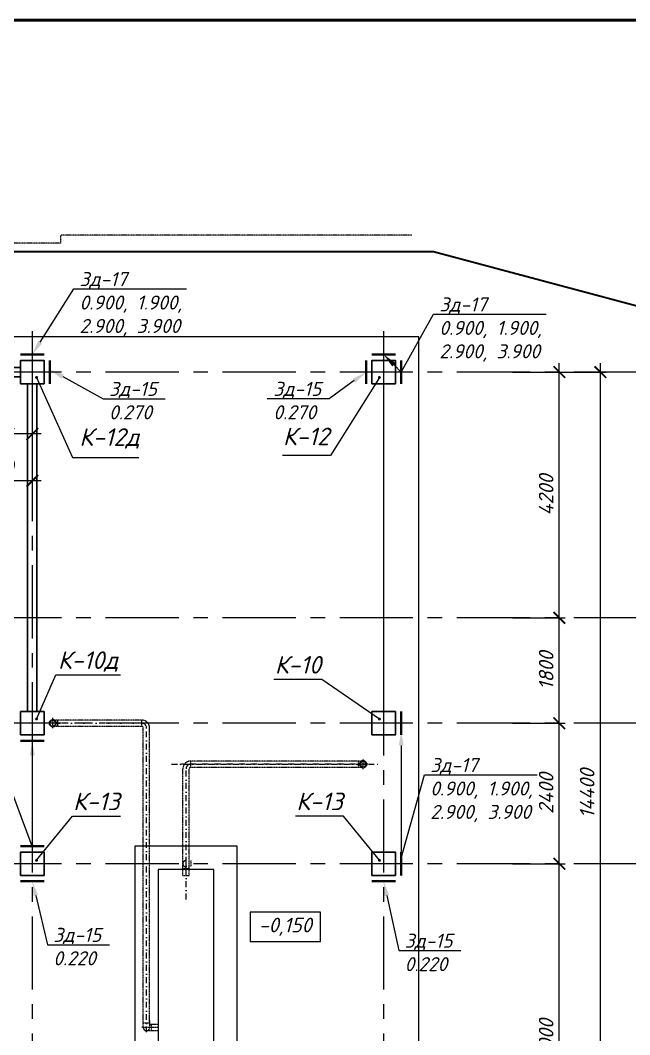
# Model space of a CAD drawing. Header units: millimetres. Extents: x -41985 to 836963, y -232665 to -4590.
# Drawn here: x 61445 to 71852, y -21921 to -4590 of the extents above; entities that cross this region are included whole.
import ezdxf
from ezdxf import colors
from ezdxf.entities.mleader import LeaderData, LeaderLine
from ezdxf.enums import TextEntityAlignment as Align
from ezdxf.math import Vec2, Vec3

# ---------------------------------------------------------------- set-up
doc = ezdxf.new("R2010")
doc.units = ezdxf.units.MM
doc.header["$PDMODE"] = 35
for name, pattern in [('CENTERX2', [4, 2.5, -0.5, 0.5, -0.5]), ('DASHDOT', [1.05, 0.5, -0.25, 0.05, -0.25]), ('HIDDEN2', [4.7625, 3.175, -1.5875])]:
    doc.linetypes.add(name, pattern=pattern)
doc.layers.get('Defpoints').update_dxf_attribs({"color": 1, "lineweight": 0})
for name, color, linetype, lineweight in [('#Закл выноски и размеры', 7, 'Continuous', 13), ('#Закладные', 10, 'Continuous', 40), ('k_ Арм. Каркасы', 1, 'Continuous', 35), ('k_ Выноски', 7, 'Continuous', 13), ('k_ Осевая', 8, 'CENTERX2', 9), ('k_ Осевые размеры', 251, 'Continuous', 5), ('k_ Отметки', 251, 'Continuous', 13), ('k_ Позиции', 1, 'Continuous', 13), ('Колонна', 84, 'Continuous', 30), ('Линия пунктир', 190, 'HIDDEN2', 9), ('Линия Тонкая', 86, 'Continuous', 9), ('ОВ', 1, 'Continuous', 50)]:
    doc.layers.add(name, color=color, linetype=linetype, lineweight=lineweight)
doc.styles.get("Standard").update_dxf_attribs({"font": 'isocpeur.ttf'})
doc.styles.add('STEP PR', font='isocpeui.ttf')
doc.dimstyles.get("Standard").update_dxf_attribs({"dimtxt": 0.18, "dimasz": 0.18, "dimexe": 0.18, "dimexo": 0.0625, "dimgap": 0.09, "dimtad": 0, "dimtih": 1, "dimtoh": 1, "dimdec": 4, "dimzin": 0, "dimdsep": 46, "dimtxsty": 'Standard', "dimcen": 0.09, "dimadec": 0, "dimazin": 0, "dimtfac": 1, "dimtdec": 4, "dimtofl": 0, "dimtmove": 0, "dimatfit": 3, "dimfxl": 1, "dimtolj": 1, "dimtzin": 0, "dimarcsym": 0})
doc.dimstyles.new('STEP PR', dxfattribs={"dimscale": 100, "dimtxt": 2.5, "dimasz": 2, "dimexe": 1, "dimexo": 2, "dimgap": 1, "dimtad": 1, "dimdec": 4, "dimlfac": -1, "dimtxsty": 'STEP PR', "dimblk": 'ARCHTICK', "dimcen": 2, "dimdle": 1.5, "dimclrt": 1, "dimadec": 0, "dimazin": 0, "dimtfac": 1, "dimtdec": 4, "dimtmove": 1, "dimatfit": 3, "dimldrblk": 'DOTSMALL', "dimfxl": 1, "dimtolj": 1, "dimtzin": 0, "dimarcsym": 0})

# ---------------------------------------------------------------- blocks, each defined once
blk = doc.blocks.new('_ArchTick')
at = {"color": 0, "linetype": 'ByBlock', "const_width": 0.15}
blk.add_lwpolyline([(-0.5, -0.5), (0.5, 0.5)], dxfattribs=at)
blk = doc.blocks.new('*D2259')
at = {"layer": 'Defpoints', "color": 0, "transparency": 16777216}
for p in [(69650, 6000), (70650, 6000), (69650, 0)]:
    blk.add_point(p, dxfattribs=at)
at = {"layer": 'k_ Осевые размеры', "color": 0, "lineweight": -2, "transparency": 16777216}
for p, q in [((70650, -150), (70650, 6150)), ((69850, 6000), (70750, 6000)), ((69850, 0), (70750, 0))]:
    blk.add_line(p, q, dxfattribs=at)
at = {"layer": 'k_ Осевые размеры', "color": 0, "lineweight": -2, "transparency": 16777216, "xscale": 200, "yscale": 200, "zscale": 200}
for p, rotation in [((70650, 6000), 90), ((70650, 0), 270)]:
    blk.add_blockref('_ArchTick', p, dxfattribs=dict(at, rotation=rotation))
at = {"layer": 'k_ Осевые размеры', "color": 1, "transparency": 16777216, "insert": (70425, 3000), "char_height": 250, "attachment_point": 5, "rotation": 90, "style": 'STEP PR'}
blk.add_mtext('\\A1;6000', dxfattribs=at)
blk = doc.blocks.new('_DotSmall')
at = {"color": 0, "linetype": 'ByBlock', "const_width": 0.5}
blk.add_lwpolyline([(-0.0625, 0, 1), (0.0625, 0, 1)], format="xyb", close=True, dxfattribs=at)
blk = doc.blocks.new('*D2260')
at = {"layer": 'Defpoints', "color": 0, "transparency": 16777216}
for p in [(69650, 10200), (70650, 10200), (69650, 8400)]:
    blk.add_point(p, dxfattribs=at)
at = {"layer": 'k_ Осевые размеры', "color": 0, "lineweight": -2, "transparency": 16777216}
for p, q in [((70650, 8250), (70650, 10350)), ((69850, 10200), (70750, 10200)), ((69850, 8400), (70750, 8400))]:
    blk.add_line(p, q, dxfattribs=at)
at = {"layer": 'k_ Осевые размеры', "color": 0, "lineweight": -2, "transparency": 16777216, "xscale": 200, "yscale": 200, "zscale": 200}
for p, rotation in [((70650, 10200), 90), ((70650, 8400), 270)]:
    blk.add_blockref('_ArchTick', p, dxfattribs=dict(at, rotation=rotation))
at = {"layer": 'k_ Осевые размеры', "color": 1, "transparency": 16777216, "insert": (70425, 9300), "char_height": 250, "attachment_point": 5, "rotation": 90, "style": 'STEP PR'}
blk.add_mtext('\\A1;1800', dxfattribs=at)
blk = doc.blocks.new('*D2261')
at = {"layer": 'Defpoints', "color": 0, "transparency": 16777216}
for p in [(69650, 14400), (70650, 14400), (69650, 10200)]:
    blk.add_point(p, dxfattribs=at)
at = {"layer": 'k_ Осевые размеры', "color": 0, "lineweight": -2, "transparency": 16777216}
for p, q in [((69850, 14400), (70750, 14400)), ((70650, 10050), (70650, 14550)), ((69850, 10200), (70750, 10200))]:
    blk.add_line(p, q, dxfattribs=at)
at = {"layer": 'k_ Осевые размеры', "color": 0, "lineweight": -2, "transparency": 16777216, "xscale": 200, "yscale": 200, "zscale": 200}
for p, rotation in [((70650, 14400), 90), ((70650, 10200), 270)]:
    blk.add_blockref('_ArchTick', p, dxfattribs=dict(at, rotation=rotation))
at = {"layer": 'k_ Осевые размеры', "color": 1, "transparency": 16777216, "insert": (70425, 12300), "char_height": 250, "attachment_point": 5, "rotation": 90, "style": 'STEP PR'}
blk.add_mtext('\\A1;4200', dxfattribs=at)
blk = doc.blocks.new('*D2262')
at = {"layer": 'Defpoints', "color": 0, "transparency": 16777216}
for p in [(69650, 14400), (69650, 0), (71350, 0)]:
    blk.add_point(p, dxfattribs=at)
at = {"layer": 'k_ Осевые размеры', "color": 0, "lineweight": -2, "transparency": 16777216}
for p, q in [((69850, 14400), (71450, 14400)), ((71350, 14550), (71350, -150)), ((69850, 0), (71450, 0))]:
    blk.add_line(p, q, dxfattribs=at)
at = {"layer": 'k_ Осевые размеры', "color": 0, "lineweight": -2, "transparency": 16777216, "xscale": 200, "yscale": 200, "zscale": 200}
for p, rotation in [((71350, 14400), 90), ((71350, 0), 270)]:
    blk.add_blockref('_ArchTick', p, dxfattribs=dict(at, rotation=rotation))
at = {"layer": 'k_ Осевые размеры', "color": 1, "transparency": 16777216, "insert": (71125, 7200), "char_height": 250, "attachment_point": 5, "rotation": 90, "style": 'STEP PR'}
blk.add_mtext('\\A1;14400', dxfattribs=at)
blk = doc.blocks.new('*D2263')
at = {"layer": 'Defpoints', "color": 0, "transparency": 16777216}
for p in [(69650, 8400), (70650, 8400), (69650, 6000)]:
    blk.add_point(p, dxfattribs=at)
at = {"layer": 'k_ Осевые размеры', "color": 0, "lineweight": -2, "transparency": 16777216}
for p, q in [((70650, 5850), (70650, 8550)), ((69850, 8400), (70750, 8400)), ((69850, 6000), (70750, 6000))]:
    blk.add_line(p, q, dxfattribs=at)
at = {"layer": 'k_ Осевые размеры', "color": 0, "lineweight": -2, "transparency": 16777216, "xscale": 200, "yscale": 200, "zscale": 200}
for p, rotation in [((70650, 8400), 90), ((70650, 6000), 270)]:
    blk.add_blockref('_ArchTick', p, dxfattribs=dict(at, rotation=rotation))
at = {"layer": 'k_ Осевые размеры', "color": 1, "transparency": 16777216, "insert": (70425, 7200), "char_height": 250, "attachment_point": 5, "rotation": 90, "style": 'STEP PR'}
blk.add_mtext('\\A1;2400', dxfattribs=at)
blk = doc.blocks.new('*U2186')
blk.add_lwpolyline([(-200, -200), (200, -200), (200, 200), (-200, 200)], close=True)
blk = doc.blocks.new('*U2367')
for points in [[(58350, 14320), (61450, 14320), (61450, 14480), (58350, 14480)], [(61570, 14200), (61730, 14200), (61730, 8600), (61570, 8600)]]:
    blk.add_lwpolyline(points, close=True)
for p in [(61650, 14400), (67650, 14400), (61650, 8400), (67650, 8400), (61650, 6000), (67650, 6000)]:
    blk.add_blockref('*U2186', p)
blk = doc.blocks.new('A$C7A997D52')
at = {"layer": 'Линия пунктир'}
for p, q in [((350, 2318), (350, 2490)), ((1870, 2454), (350, 2454)), ((430, 2454), (430, 2346)), ((1870, 2346), (1870, 2454)), ((1870, 2346), (350, 2346)), ((1896, -2800), (1896, 2321)), ((2004, -2739), (2004, 2321)), ((5650, 1754), (2705, 1754)), ((2705, 1646), (2705, 1754)), ((5570, 1646), (5570, 1754)), ((5650, 1618), (5650, 1790)), ((2571, -200), (2571, 1621)), ((2679, -200), (2679, 1621)), ((5650, 1646), (2705, 1646)), ((2571, -200), (2571, 0)), ((2625, -82), (2625, 90)), ((2625, -200), (2625, 76)), ((2705, 54), (2705, -54)), ((2571, -79), (2679, -79)), ((2679, -200), (2679, -54)), ((2571, -200), (2679, -200)), ((1896, -2720), (2004, -2720)), ((2004, -2680), (2004, -2746)), ((2090, -2746), (2004, -2746)), ((2004, -2746), (2004, -2800)), ((2150, -2746), (2030, -2746)), ((2030, -2746), (2030, -2854)), ((2150, -2800), (1873, -2800)), ((2057, -2854), (1950, -2854)), ((2150, -2854), (2030, -2854))]:
    blk.add_line(p, q, dxfattribs=at)
at = {"layer": 'Линия пунктир', "lineweight": 40}
for centre in [(350, 2400), (5650, 1700)]:
    blk.add_circle(centre, 54, dxfattribs=at)
at = {"layer": 'Линия пунктир'}
for centre, radius, start, end in [((1870, 2320), 134, 0, 90), ((1870, 2320), 80, 0, 90), ((1870, 2320), 26, 0, 90), ((2705, 1620), 134, 90, 180), ((2705, 1620), 80, 90, 180), ((2705, 1620), 26, 90, 180), ((2625, 0), 54, 90, 270), ((1950, -2800), 54, 180, 0)]:
    blk.add_arc(centre, radius, start, end, dxfattribs=at)
at = {"layer": 'ОВ', "color": 7, "linetype": 'DASHDOT', "lineweight": 0, "ltscale": 200}
for p, q in [((1870, 2400), (274, 2400)), ((1950, -2879), (1950, 2321)), ((5732, 1700), (2549, 1700)), ((2625, -610), (2625, 1621))]:
    blk.add_line(p, q, dxfattribs=at)
blk.add_lwpolyline([(2379, 1700), (5949, 1700)], dxfattribs=at)
blk = doc.blocks.new('*D2175')
at = {"layer": '#Закл выноски и размеры', "color": 0, "lineweight": -2, "transparency": 16777216}
for p, q in [((61650, -10800), (61650, -11758)), ((61240, -10980), (61240, -11758)), ((61800, -11658), (61090, -11658))]:
    blk.add_line(p, q, dxfattribs=at)
at = {"layer": 'Defpoints', "color": 0, "transparency": 16777216}
for p in [(61650, -10600), (61240, -10780), (61240, -11658)]:
    blk.add_point(p, dxfattribs=at)
at = {"layer": '#Закл выноски и размеры', "color": 0, "lineweight": -2, "transparency": 16777216, "xscale": 200, "yscale": 200, "zscale": 200, "rotation": 180}
blk.add_blockref('_ArchTick', (61240, -11658), dxfattribs=at)
at = {"layer": '#Закл выноски и размеры', "color": 0, "lineweight": -2, "transparency": 16777216, "xscale": 200, "yscale": 200, "zscale": 200}
blk.add_blockref('_ArchTick', (61650, -11658), dxfattribs=at)
at = {"layer": '#Закл выноски и размеры', "color": 1, "transparency": 16777216, "insert": (60869, -11444), "char_height": 250, "attachment_point": 5, "style": 'STEP PR'}
blk.add_mtext('\\A1;410', dxfattribs=at)
blk = doc.blocks.new('*D2176')
at = {"layer": '#Закл выноски и размеры', "color": 0, "lineweight": -2, "transparency": 16777216}
for p, q in [((60360, -10800), (60360, -12558)), ((61650, -10800), (61650, -12558)), ((61800, -12458), (60210, -12458))]:
    blk.add_line(p, q, dxfattribs=at)
at = {"layer": 'Defpoints', "color": 0, "transparency": 16777216}
for p in [(60360, -10600), (61650, -10600), (60360, -12458)]:
    blk.add_point(p, dxfattribs=at)
at = {"layer": '#Закл выноски и размеры', "color": 0, "lineweight": -2, "transparency": 16777216, "xscale": 200, "yscale": 200, "zscale": 200, "rotation": 180}
blk.add_blockref('_ArchTick', (60360, -12458), dxfattribs=at)
at = {"layer": '#Закл выноски и размеры', "color": 0, "lineweight": -2, "transparency": 16777216, "xscale": 200, "yscale": 200, "zscale": 200}
blk.add_blockref('_ArchTick', (61650, -12458), dxfattribs=at)
at = {"layer": '#Закл выноски и размеры', "color": 1, "transparency": 16777216, "insert": (61005, -12233), "char_height": 250, "attachment_point": 5, "style": 'STEP PR'}
blk.add_mtext('\\A1;1290', dxfattribs=at)
blk = doc.blocks.new('REINFORCED_CONCRETE')
blk = doc.blocks.new('*U2241')
at = {"layer": 'k_ Осевая', "ltscale": 500}
for points in [[(61650, 15100), (61650, -3900)], [(67650, 15100), (67650, -3900)], [(72150, 14400), (23500, 14400)], [(72150, 10200), (39900, 10200)], [(72150, 8400), (33900, 8400)], [(72150, 6000), (-4500, 6000)]]:
    blk.add_lwpolyline(points, dxfattribs=at)
at = {"layer": 'k_ Осевые размеры'}
for base, p1, p2, picture, middle in [((70650, 14400), (69650, 10200), (69650, 14400), '*D2261', (70425, 12300)), ((71350, 0), (69650, 14400), (69650, 0), '*D2262', (71125, 7200)), ((70650, 10200), (69650, 8400), (69650, 10200), '*D2260', (70425, 9300)), ((70650, 8400), (69650, 6000), (69650, 8400), '*D2263', (70425, 7200)), ((70650, 6000), (69650, 0), (69650, 6000), '*D2259', (70425, 3000))]:
    dim = blk.add_linear_dim(base=base, p1=p1, p2=p2, angle=90, dimstyle='STEP PR', dxfattribs=at)
    dim.commit()
    dim.dimension.update_dxf_attribs({"geometry": picture, "text_midpoint": middle})

msp = doc.modelspace()

# ---------------------------------------------------------------- linework, layer by layer
at = {"layer": '#Закл выноски и размеры', "color": 3, "lineweight": 53}
msp.add_lwpolyline([(-13310.32841, -4589.58305), (113120.39807, -4589.58305), (113120.39807, -95368.08044), (-13310.32841, -95368.08044)], close=True, dxfattribs=at)
at = {"layer": '#Закл выноски и размеры'}
msp.add_lwpolyline([(67650, -10800), (67650, -16400)], dxfattribs=at)
at = {"layer": '#Закладные'}
for points in [[(61450, -10300), (61850, -10300)], [(67450, -10300), (67850, -10300)], [(67950, -10400), (67950, -10800)], [(67950, -16400), (67950, -16800)], [(61450, -16900), (61850, -16900)], [(61450, -18700), (61850, -18700)], [(67950, -18800), (67950, -19200)]]:
    msp.add_lwpolyline(points, dxfattribs=at)
at = {"layer": '#Закладные', "color": 5}
for points in [[(61950, -10400), (61950, -10800)], [(67350, -10400), (67350, -10800)], [(61450, -19300), (61850, -19300)], [(67450, -19300), (67850, -19300)]]:
    msp.add_lwpolyline(points, dxfattribs=at)
at = {"layer": 'k_ Арм. Каркасы'}
msp.add_lwpolyline([(-14920, -17207.72487), (-14920, -12970), (-3100, -11300), (14900, -11000), (22500, -8540), (68500, -8540), (74340, -10100)], dxfattribs=at)
at = {"layer": 'k_ Отметки'}
msp.add_lwpolyline([(65370.29434, -20326.73044), (66570.29434, -20326.73044), (66570.29434, -19826.73044), (65370.29434, -19826.73044)], close=True, dxfattribs=at)
at = {"layer": 'Линия пунктир'}
msp.add_lwpolyline([(68130, -8260), (62130, -8260), (62130, -8400), (54130, -8400), (54130, -8600), (36130, -8600), (36130, -8680), (22690, -8680), (15040, -11130), (-740, -11380)], dxfattribs=at)
at = {"layer": 'Линия Тонкая'}
for points in [[(61050, -19800), (61050, -25600), (68250, -25600), (68250, -10000), (30390, -10000), (30390, -19800)], [(63400, -23500), (65150, -23500), (65150, -18700), (63400, -18700)], [(63800, -23100), (64750, -23100), (64750, -19100), (63800, -19100)]]:
    msp.add_lwpolyline(points, close=True, dxfattribs=at)

# ---------------------------------------------------------------- block references
at = {"layer": '#Закл выноски и размеры'}
msp.add_blockref('*U2241', (0, -25000), dxfattribs=at)
at = {"layer": 'k_ Осевая'}
msp.add_blockref('A$C7A997D52', (61650, -19000), dxfattribs=at)
at = {"layer": 'k_ Позиции'}
ref = msp.add_blockref('REINFORCED_CONCRETE', (62966.43902, -11960.64991), dxfattribs=dict(at, xscale=100, yscale=100, zscale=100))
ref.add_attrib('POSITION', 'К-12д', dxfattribs={"layer": '0', "color": 0, "linetype": 'ByBlock', "height": 300, "style": 'STEP PR', "flags": 2}).set_placement((62966.43902, -11860.64991), align=Align.CENTER)
ref = msp.add_blockref('REINFORCED_CONCRETE', (66324.43778, -11950.14328), dxfattribs=dict(at, xscale=100, yscale=100, zscale=100))
ref.add_attrib('POSITION', 'К-12', dxfattribs={"layer": '0', "color": 0, "linetype": 'ByBlock', "height": 300, "style": 'STEP PR', "flags": 2}).set_placement((66324.43778, -11850.14328), align=Align.CENTER)
ref = msp.add_blockref('REINFORCED_CONCRETE', (62601.98244, -15771.92992), dxfattribs=dict(at, xscale=100, yscale=100, zscale=100))
ref.add_attrib('POSITION', 'К-10д', dxfattribs={"layer": '0', "color": 0, "linetype": 'ByBlock', "height": 300, "style": 'STEP PR', "flags": 2}).set_placement((62601.98244, -15671.92992), align=Align.CENTER)
ref = msp.add_blockref('REINFORCED_CONCRETE', (66186.70383, -15850.96786), dxfattribs=dict(at, xscale=100, yscale=100, zscale=100))
ref.add_attrib('POSITION', 'К-10', dxfattribs={"layer": '0', "color": 0, "linetype": 'ByBlock', "height": 300, "style": 'STEP PR', "flags": 2}).set_placement((66186.70383, -15750.96786), align=Align.CENTER)
ref = msp.add_blockref('REINFORCED_CONCRETE', (62744.25958, -18185.77225), dxfattribs=dict(at, xscale=100, yscale=100, zscale=100))
ref.add_attrib('POSITION', 'К-13', dxfattribs={"layer": '0', "color": 0, "linetype": 'ByBlock', "height": 300, "style": 'STEP PR', "flags": 2}).set_placement((62744.25958, -18085.77225), align=Align.CENTER)
ref = msp.add_blockref('REINFORCED_CONCRETE', (66555.74042, -18185.77225), dxfattribs=dict(at, xscale=100, yscale=100, zscale=100))
ref.add_attrib('POSITION', 'К-13', dxfattribs={"layer": '0', "color": 0, "linetype": 'ByBlock', "height": 300, "style": 'STEP PR', "flags": 2}).set_placement((66555.74042, -18085.77225), align=Align.CENTER)
at = {"layer": 'Колонна'}
msp.add_blockref('*U2367', (0, -25000), dxfattribs=at)

# ---------------------------------------------------------------- texts
at = {"layer": 'k_ Отметки', "insert": (65970.29434, -20076.73044), "char_height": 250, "width": 1200, "attachment_point": 5, "style": 'STEP PR'}
msp.add_mtext('-0,150', dxfattribs=at)

# ---------------------------------------------------------------- dimensions: what is measured, and where the dimension line sits
at = {"layer": '#Закл выноски и размеры'}
dim = msp.add_linear_dim(base=(60360, -12457.72522), p1=(61650, -10600), p2=(60360, -10600), dimstyle='STEP PR', dxfattribs=at)
dim.commit()
dim.dimension.update_dxf_attribs({"geometry": '*D2176', "text_midpoint": (61005, -12232.72522)})
dim = msp.add_linear_dim(base=(61240, -11657.9292), p1=(61650, -10600), p2=(61240, -10780), dimstyle='STEP PR', dxfattribs=at)
dim.commit()
dim.dimension.update_dxf_attribs({"geometry": '*D2175', "text_midpoint": (60868.75771, -11668.7031), "dimtype": 160})

# ---------------------------------------------------------------- leaders
ml = msp.add_multileader_mtext('Standard', dxfattribs=at)
ml.set_content('Зд-17\\P0.900, 1.900,\\P2.900, 3.900', color=256, style='STEP PR')
ml.set_leader_properties(color=256, linetype='ByLayer', lineweight=-1)
ml.build(insert=Vec2(0, 0))
ml.multileader.update_dxf_attribs({"text_left_attachment_type": 6, "text_right_attachment_type": 6, "dogleg_length": 0, "arrow_head_size": 250})
ctx = ml.context
ctx.base_point, ctx.char_height, ctx.arrow_head_size, ctx.landing_gap_size, ctx.plane_origin = Vec3(62356.57409, -9180.03126), 240, 250, 100, Vec3(70638.15801, -15142.87258)
ctx.left_attachment, ctx.right_attachment = 6, 6
notes = []
notes.append((ctx, [(0, (1, 1, 0), (62356.57409, -9180.03126), (1, 0), 0, [(0, [(61650, -10300)], 0, [])])]))
ctx.mtext.insert, ctx.mtext.rotation, ctx.mtext.width, ctx.mtext.defined_height, ctx.mtext.flow_direction = Vec3(62456.57409, -8892.03126), 6.2831853072, 1806.1469698, 1007.64079, 5
ml = msp.add_multileader_mtext('Standard', dxfattribs=at)
ml.set_content('Зд-17\\P0.900, 1.900,\\P2.900, 3.900', color=256, style='STEP PR')
ml.set_leader_properties(color=256, linetype='ByLayer', lineweight=-1)
ml.build(insert=Vec2(0, 0))
ml.multileader.update_dxf_attribs({"text_left_attachment_type": 6, "text_right_attachment_type": 6, "dogleg_length": 0, "arrow_head_size": 250})
ctx = ml.context
ctx.base_point, ctx.char_height, ctx.arrow_head_size, ctx.landing_gap_size, ctx.plane_origin = Vec3(68500.44296, -9613.16763), 240, 250, 100, Vec3(79588.29537, -15063.70253)
ctx.left_attachment, ctx.right_attachment = 6, 6
notes.append((ctx, [(0, (1, 1, 0), (68500.44296, -9613.16763), (1, 0), 0, [(1, [(67650, -10300), (67950, -10600)], 0, [])])]))
ctx.mtext.insert, ctx.mtext.rotation, ctx.mtext.width, ctx.mtext.defined_height, ctx.mtext.flow_direction = Vec3(68600.44296, -9325.16763), 6.2831853072, 1806.1469698, 1007.64079, 5
at = {"layer": '#Закл выноски и размеры', "color": 5}
ml = msp.add_multileader_mtext('Standard', dxfattribs=at)
ml.set_content('Зд-15 \\P0.270', color=5, style='STEP PR')
ml.set_leader_properties(color=256, linetype='ByLayer', lineweight=-1)
ml.build(insert=Vec2(0, 0))
ml.multileader.update_dxf_attribs({"text_left_attachment_type": 6, "text_right_attachment_type": 6, "dogleg_length": 0, "arrow_head_size": 250})
ctx = ml.context
ctx.base_point, ctx.char_height, ctx.arrow_head_size, ctx.landing_gap_size, ctx.plane_origin = Vec3(62860.7137, -11055.64442), 240, 250, 100, Vec3(79179.54958, -17292.49537)
ctx.left_attachment, ctx.right_attachment = 6, 6
notes.append((ctx, [(0, (1, 1, 0), (62860.7137, -11055.64442), (1, 0), 0, [(1, [(61950, -10557.37803)], 0, [])])]))
ctx.mtext.insert, ctx.mtext.rotation, ctx.mtext.width, ctx.mtext.defined_height, ctx.mtext.flow_direction = Vec3(62960.7137, -10767.64442), 6.2831853072, 1973.9242303, 1630.07263, 5
ml = msp.add_multileader_mtext('Standard', dxfattribs=at)
ml.set_content('Зд-15 \\P0.270', color=5, style='STEP PR')
ml.set_leader_properties(color=256, linetype='ByLayer', lineweight=-1)
ml.build(insert=Vec2(0, 0))
ml.multileader.update_dxf_attribs({"text_left_attachment_type": 6, "text_right_attachment_type": 6, "dogleg_length": 0, "arrow_head_size": 250})
ctx = ml.context
ctx.base_point, ctx.char_height, ctx.arrow_head_size, ctx.landing_gap_size, ctx.plane_origin = Vec3(65665.67819, -11054.97435), 240, 250, 100, Vec3(81874.15861, -17418.62184)
ctx.left_attachment, ctx.right_attachment = 6, 6
notes.append((ctx, [(1, (1, 1, 0), (66717.49638, -11054.97435), (-1, 0), 0, [(1, [(67350, -10600)], 0, [])])]))
ctx.mtext.insert, ctx.mtext.rotation, ctx.mtext.width, ctx.mtext.defined_height, ctx.mtext.flow_direction = Vec3(65765.67819, -10766.97435), 6.2831853072, 2052.8217688, 859.52144, 5
at = {"layer": '#Закл выноски и размеры'}
ml = msp.add_multileader_mtext('Standard', dxfattribs=at)
ml.set_content('Зд-17\\P0.900, 1.900,\\P2.900, 3.900', color=256, style='STEP PR')
ml.set_leader_properties(color=256, linetype='ByLayer', lineweight=-1)
ml.build(insert=Vec2(0, 0))
ml.multileader.update_dxf_attribs({"text_left_attachment_type": 6, "text_right_attachment_type": 6, "dogleg_length": 0, "arrow_head_size": 250})
ctx = ml.context
ctx.base_point, ctx.char_height, ctx.arrow_head_size, ctx.landing_gap_size, ctx.plane_origin = Vec3(68345.91029, -17482.79685), 240, 250, 100, Vec3(79333.76269, -23221.33175)
ctx.left_attachment, ctx.right_attachment = 6, 6
notes.append((ctx, [(0, (1, 1, 0), (68345.91029, -17482.79685), (1, 0), 0, [(1, [(67950, -16729.64439), (67950, -18906.90854)], 0, [])])]))
ctx.mtext.insert, ctx.mtext.rotation, ctx.mtext.width, ctx.mtext.defined_height, ctx.mtext.flow_direction = Vec3(68445.91029, -17194.79685), 6.2831853072, 1806.1469698, 1007.64079, 5
ml = msp.add_multileader_mtext('Standard', dxfattribs=at)
ml.set_content('Зд-17\\P0.850, 1.850,\\P2.850, 3.850', color=256, style='STEP PR')
ml.set_leader_properties(color=256, linetype='ByLayer', lineweight=-1)
ml.build(insert=Vec2(0, 0))
ml.multileader.update_dxf_attribs({"text_left_attachment_type": 6, "text_right_attachment_type": 6, "dogleg_length": 0, "arrow_head_size": 250})
ctx = ml.context
ctx.base_point, ctx.char_height, ctx.arrow_head_size, ctx.landing_gap_size, ctx.plane_origin = Vec3(59245.16856, -17520.86639), 240, 250, 100, Vec3(77540.80891, -25558.93401)
ctx.left_attachment, ctx.right_attachment = 6, 6
notes.append((ctx, [(1, (1, 1, 0), (61210.07765, -17520.86639), (-1, 0), 0, [(1, [(61650, -16900), (61650, -18700)], 0, [])])]))
ctx.mtext.insert, ctx.mtext.rotation, ctx.mtext.width, ctx.mtext.flow_direction = Vec3(59345.16856, -17232.86639), 6.2831853072, 2679.7530317, 5
at = {"layer": '#Закл выноски и размеры', "color": 5}
ml = msp.add_multileader_mtext('Standard', dxfattribs=at)
ml.set_content('Зд-15 \\P0.220', color=5, style='STEP PR')
ml.set_leader_properties(color=256, linetype='ByLayer', lineweight=-1)
ml.build(insert=Vec2(0, 0))
ml.multileader.update_dxf_attribs({"text_left_attachment_type": 6, "text_right_attachment_type": 6, "dogleg_length": 0, "arrow_head_size": 250})
ctx = ml.context
ctx.base_point, ctx.char_height, ctx.arrow_head_size, ctx.landing_gap_size, ctx.plane_origin = Vec3(61908.54571, -20383.79314), 240, 250, 100, Vec3(78472.99523, -27672.47456)
ctx.left_attachment, ctx.right_attachment = 6, 6
notes.append((ctx, [(0, (1, 1, 0), (61908.54571, -20383.79314), (1, 0), 0, [(1, [(61650, -19300)], 0, [])])]))
ctx.mtext.insert, ctx.mtext.rotation, ctx.mtext.width, ctx.mtext.defined_height, ctx.mtext.flow_direction = Vec3(62008.54571, -20095.79314), 6.2831853072, 1973.9242303, 1630.07263, 5
ml = msp.add_multileader_mtext('Standard', dxfattribs=at)
ml.set_content('Зд-15 \\P0.220', color=5, style='STEP PR')
ml.set_leader_properties(color=256, linetype='ByLayer', lineweight=-1)
ml.build(insert=Vec2(0, 0))
ml.multileader.update_dxf_attribs({"text_left_attachment_type": 6, "text_right_attachment_type": 6, "dogleg_length": 0, "arrow_head_size": 250})
ctx = ml.context
ctx.base_point, ctx.char_height, ctx.arrow_head_size, ctx.landing_gap_size, ctx.plane_origin = Vec3(67908.54571, -20483.79314), 240, 250, 100, Vec3(84472.99523, -27772.47456)
ctx.left_attachment, ctx.right_attachment = 6, 6
notes.append((ctx, [(0, (1, 1, 0), (67908.54571, -20483.79314), (1, 0), 0, [(1, [(67650, -19300)], 0, [])])]))
ctx.mtext.insert, ctx.mtext.rotation, ctx.mtext.width, ctx.mtext.defined_height, ctx.mtext.flow_direction = Vec3(68008.54571, -20195.79314), 6.2831853072, 1973.9242303, 1630.07263, 5
at = {"layer": 'k_ Выноски', "ltscale": 100}
for points in [[(61722.6867, -10692.37223), (62334.83162, -12056.92688), (63471.87977, -12056.92688)], [(67577.3133, -10692.37223), (66744.12296, -12023.45199), (65925.26705, -12023.45199)], [(61722.6867, -16527.64954), (62050.27735, -15771.92992), (63153.68753, -15771.92992)], [(67577.3133, -16527.64954), (66596.13179, -15850.96786), (65777.27587, -15850.96786)], [(61722.6867, -18941.49187), (62334.83162, -18185.77225), (63153.68753, -18185.77225)], [(67577.3133, -18941.49187), (66965.16838, -18185.77225), (66146.31247, -18185.77225)]]:
    msp.add_leader(points, dimstyle='Standard', override={"dimscale": 100, "dimtxt": 2.5, "dimasz": 2, "dimexe": 1, "dimexo": 2, "dimgap": 0.7, "dimtih": 0, "dimtoh": 0, "dimlfac": -1, "dimzin": 8, "dimcen": 2, "dimdle": 1, "dimclrt": 1, "dimadec": 4, "dimtmove": 1, "dimldrblk": 'DotSmall', "dimfxl": 100}, dxfattribs=at)
for ctx, leaders in notes:
    for number, flags, end, landing, length, lines in leaders:
        leader = LeaderData()
        leader.index, (leader.has_last_leader_line, leader.has_dogleg_vector, leader.attachment_direction) = number, flags
        leader.last_leader_point, leader.dogleg_vector, leader.dogleg_length = Vec3(end), Vec3(landing), length
        for number, points, colour, breaks in lines:
            line = LeaderLine()
            line.index, line.vertices, line.color, line.breaks = number, Vec3.list(points), colors.encode_raw_color(colour), breaks
            leader.lines.append(line)
        ctx.leaders.append(leader)

doc.saveas('drawing.dxf')
